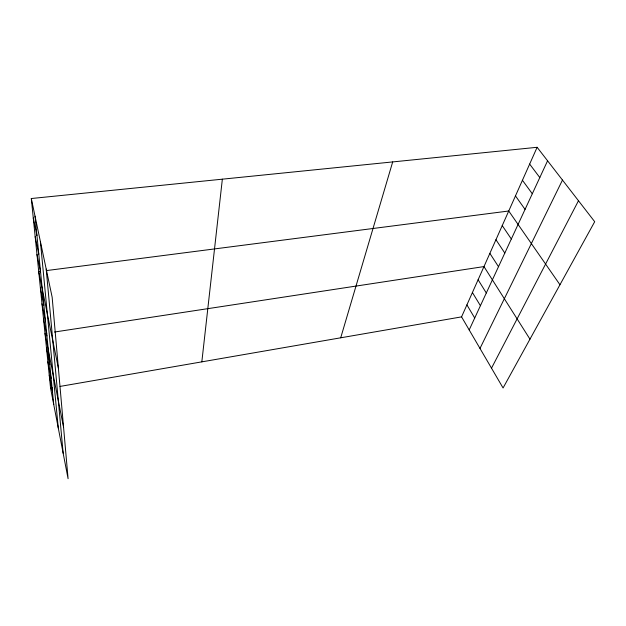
<?xml version="1.0" encoding="UTF-8"?>
<svg xmlns="http://www.w3.org/2000/svg" width="626" height="626" viewBox="0 0 626 626"><rect width="100%" height="100%" fill="white"/><g stroke="black" fill="none" stroke-linecap="round" stroke-linejoin="round"><path stroke-width="0.94" d="M201.83 361.859L222.355 179.177M340.708 337.805L392.69 161.923M461.565 316.873L537.131 147.29L594.7 221.706L503.069 387.971L461.565 316.873L60.018 386.422M469.187 329.933L547.578 160.788M479.985 348.432L562.477 180.053M491.504 368.158L578.479 200.743M537.131 147.29L31.3 198.528L52.154 297.209L68.085 478.71L50.549 388.057L52.443 387.729M46.895 333.181L45.009 333.47L63.562 427.229M54.446 332.03L483.976 266.582L529.964 339.167M40.62 271.34L38.718 271.582L58.374 368.096M46.324 270.604L508.742 211.001L559.957 284.744M529.651 164.075L539.8 177.573M522.436 180.272L532.296 193.755M515.472 195.907L525.058 209.374M502.24 225.595L511.325 239.007M495.948 239.711L504.806 253.076M489.868 253.366L498.499 266.692M478.107 279.767L486.308 292.991M472.419 292.53L480.416 305.699M466.91 304.893L474.711 318.008M33.28 218.005L36.957 235.579M35.173 236.636L38.796 254.148M36.981 254.477L40.565 271.919M40.385 287.991L43.875 305.261M41.989 303.759L45.432 320.927M43.53 318.9L46.927 335.974M46.473 347.907L49.79 364.755M47.881 361.797L51.152 378.527M49.243 375.17L52.474 391.782M31.3 198.528L50.549 388.057M35.025 216.158L53.742 404.545M40.385 241.511L58.281 428.027M46.199 269.031L63.156 453.224"/></g></svg>
